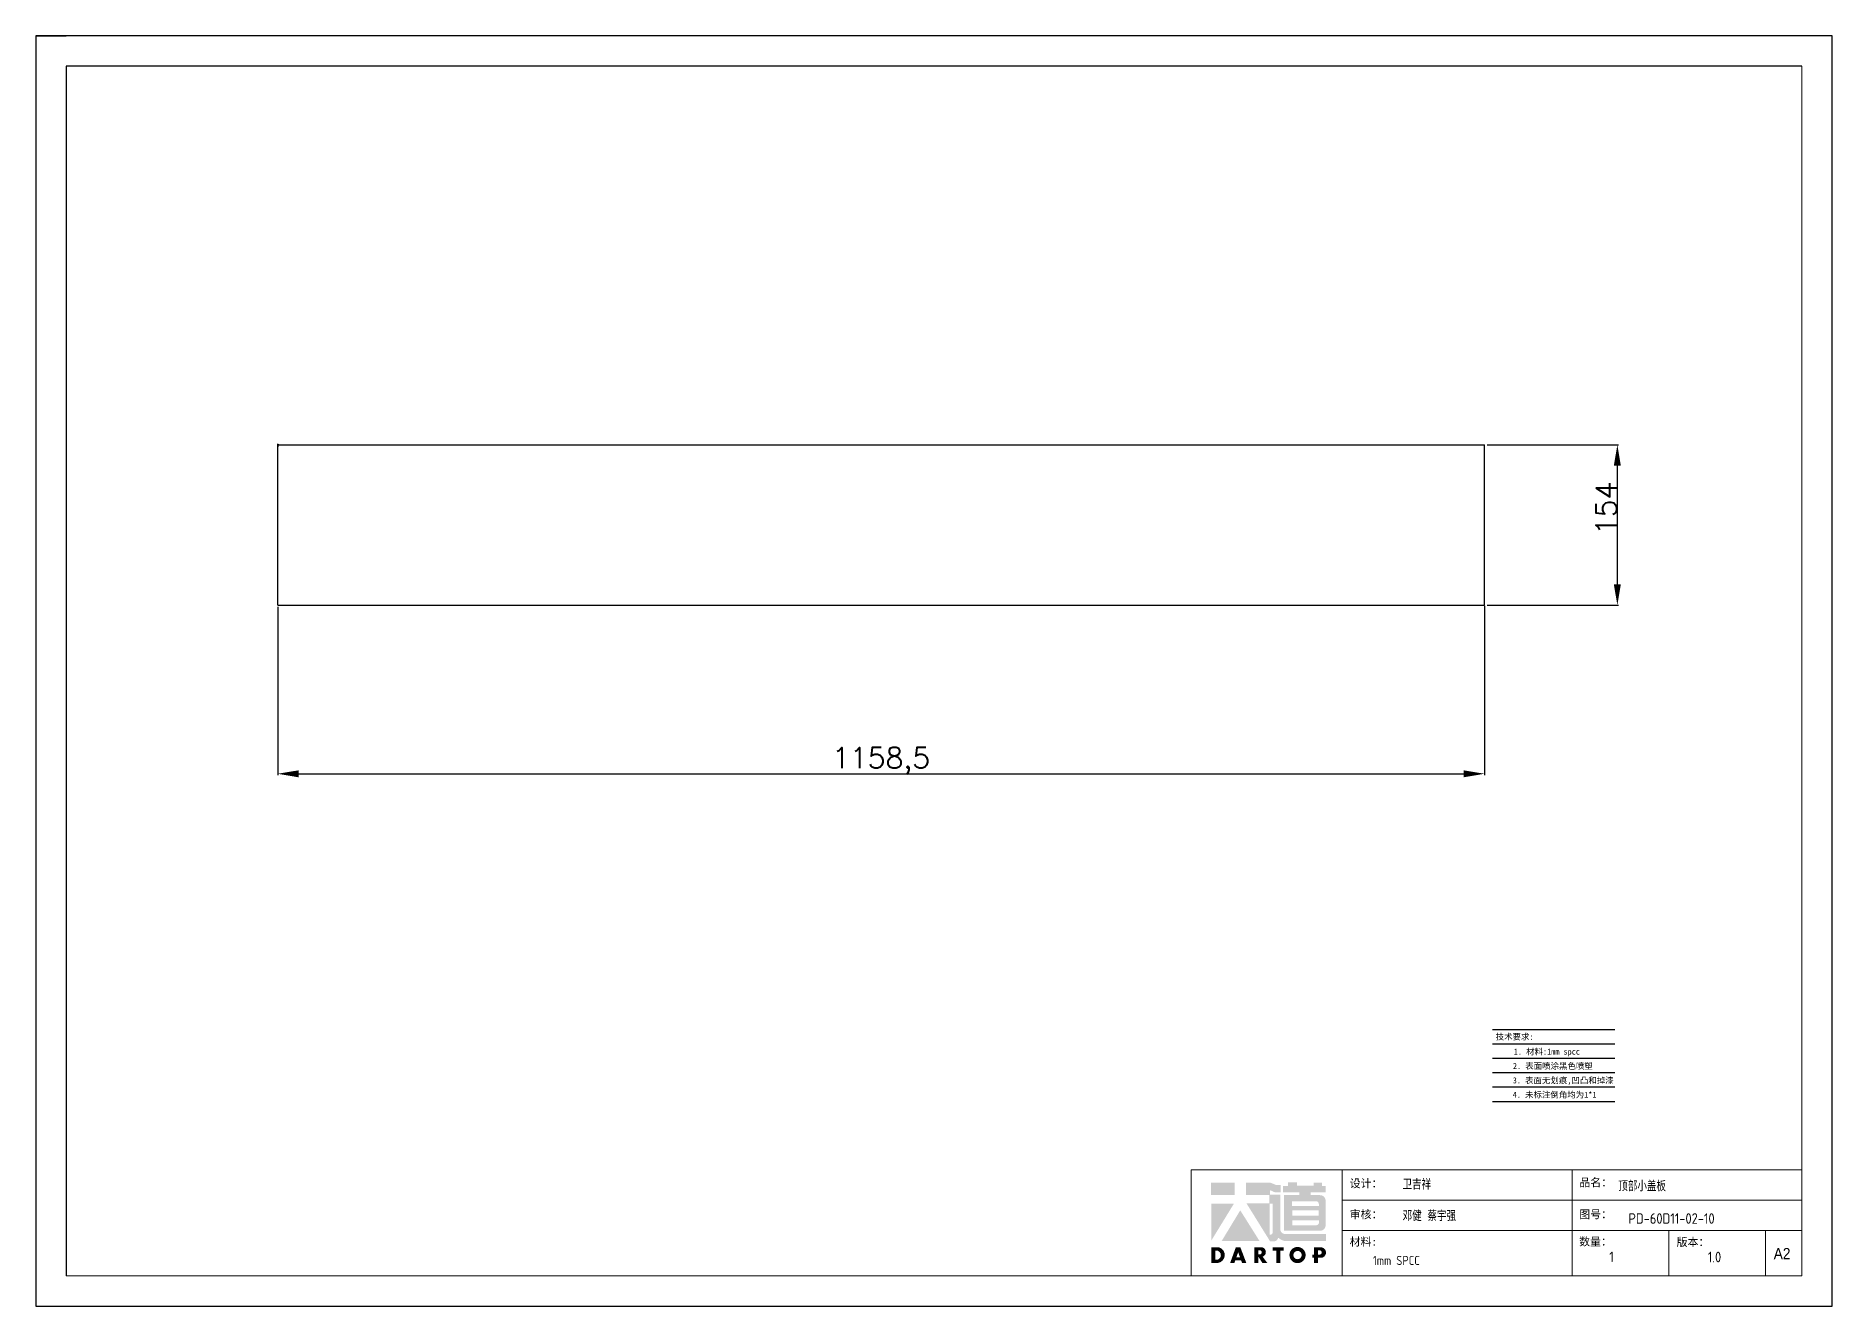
# Model space of a CAD drawing. Header units: millimetres. Extents: x -30327 to 34858, y 4015 to 75103.
# Drawn here: x 6428 to 8152, y 52753 to 53972 of the extents above; entities that cross this region are included whole.
import ezdxf
from ezdxf.enums import TextEntityAlignment as Align

# ---------------------------------------------------------------- set-up
doc = ezdxf.new("R2010")
doc.units = ezdxf.units.MM
doc.layers.add('A-TITLEBLOCK', color=7, linetype='Continuous', lineweight=18)
doc.layers.add('dim', color=2, linetype='Continuous', lineweight=9)
doc.layers.add('print', color=30, linetype='Continuous')
doc.styles.add('GB', font='GBENOR.SHX', dxfattribs={"bigfont": 'gbcbig.shx'})
doc.styles.add('HZ', font='')
doc.styles.add('SLDTEXTSTYLE0', font='simfang.ttf', dxfattribs={"bigfont": 'bigfont'})
doc.styles.add('SLDTEXTSTYLE1', font='Gothic.ttf', dxfattribs={"width": 0.913})
doc.styles.get("Standard").update_dxf_attribs({"font": 'txt', "bigfont": 'gbcbig.shx'})
doc.styles.get('HZ').set_extended_font_data('SimSun')
doc.dimstyles.new('ISO-25', dxfattribs={"dimtxt": 20, "dimasz": 20, "dimexe": 1.25, "dimexo": 0.625, "dimtad": 1, "dimtxsty": 'Standard', "dimcen": 2.5, "dimadec": 0, "dimazin": 0, "dimtfac": 1, "dimtmove": 0, "dimatfit": 3, "dimfxl": 0, "dimarcsym": 0})

# ---------------------------------------------------------------- blocks, each defined once
blk = doc.blocks.new('*D274')
at = {"layer": 'Defpoints', "color": 0}
for p in [(7820.2, 53579.5), (7945.8, 53579.5), (7820.2, 53425.5)]:
    blk.add_point(p, dxfattribs=at)
at = {"layer": 'dim', "color": 0, "lineweight": -2}
for p, q in [((7820.8, 53579.5), (7947, 53579.5)), ((7945.8, 53445.5), (7945.8, 53559.5)), ((7820.8, 53425.5), (7947, 53425.5))]:
    blk.add_line(p, q, dxfattribs=at)
at = {"layer": 'dim', "color": 0}
for points in [[(7942.4, 53559.5), (7949.1, 53559.5), (7945.8, 53579.5)], [(7942.4, 53445.5), (7949.1, 53445.5), (7945.8, 53425.5)]]:
    blk.add_solid(points, dxfattribs=at)
at = {"layer": 'dim', "color": 0, "insert": (7935.1, 53518.5), "char_height": 20, "attachment_point": 5, "rotation": 90}
blk.add_mtext('154', dxfattribs=at)
blk = doc.blocks.new('*D275')
at = {"layer": 'Defpoints', "color": 0}
for p in [(6659.7, 53424.5), (7818.2, 53425.5), (7818.2, 53263.7)]:
    blk.add_point(p, dxfattribs=at)
at = {"layer": 'dim', "color": 0, "lineweight": -2}
for p, q in [((6659.7, 53423.9), (6659.7, 53262.4)), ((7818.2, 53424.9), (7818.2, 53262.4)), ((6679.7, 53263.7), (7798.2, 53263.7))]:
    blk.add_line(p, q, dxfattribs=at)
at = {"layer": 'dim', "color": 0}
for points in [[(6679.7, 53267), (6679.7, 53260.3), (6659.7, 53263.7)], [(7798.2, 53267), (7798.2, 53260.3), (7818.2, 53263.7)]]:
    blk.add_solid(points, dxfattribs=at)
at = {"layer": 'dim', "color": 0, "insert": (7238.9, 53276), "char_height": 20, "attachment_point": 5}
blk.add_mtext('1158,5', dxfattribs=at)
blk = doc.blocks.new('Dartop Logo')
at = {"true_color": 0xc40018}
h = blk.add_hatch(color=12, dxfattribs=at)
h.set_gradient(color1=(196, 0, 24), color2=(196, 0, 24), tint=1)
h.paths.add_polyline_path([(30.39, -3.87), (33.08, -5.04), (35.99, -5.04), (35.99, -1.19), (33.59, -1.19), (30.46, 0.05), (17.94, 0.05), (17.94, -6.46), (30.12, -6.46), (30.12, -6.59), (30.12, -10.75), (18.31, -10.75), (30.46, -30.31), (32.87, -30.31, 0.279375), (34.63, -28.6), (34.63, -28.51), (34.84, -28.51, 0.143145), (38.15, -30.2), (59.27, -30.2), (59.27, -26.49), (38.06, -26.49, -0.414214), (35.75, -24.18), (35.75, -6.26), (30.39, -6.26)])
h.paths.add_polyline_path([(30.25, -10.84), (31.8, -10.84), (31.8, -26.02, -0.088936), (30.9, -26.94), (30.24, -26.94)], flags=16)
h = blk.add_hatch(color=12, dxfattribs=at)
h.set_gradient(color1=(196, 0, 24), color2=(196, 0, 24), tint=1)
h.paths.add_polyline_path([(59.24, -1.73), (57.36, -1.73), (57.36, 0.06), (53.06, 0.06), (53.06, -1.64), (44.29, -1.64), (44.29, 0.15), (39.7, 0.15), (39.7, -1.67), (37.16, -1.67), (37.16, -4.97), (45.54, -4.97), (45.54, -6.42), (37.73, -6.42), (37.73, -24.88), (56.26, -24.88, 0.414214), (59.15, -21.99), (59.15, -9.35, 0.414214), (56.26, -6.46), (51.36, -6.46), (51.36, -5.03), (59.24, -5.03)])
h.paths.add_polyline_path([(54.21, -9.59, -0.414214), (55.66, -11.04), (55.66, -12.1), (41.79, -12.1), (41.79, -9.59)], flags=16)
h.paths.add_polyline_path([(55.57, -14.33), (55.57, -17.01), (41.88, -17.01), (41.88, -14.33)], flags=16)
h.paths.add_polyline_path([(55.75, -19.43), (55.75, -20.57, -0.414214), (54.3, -22.02), (41.88, -22.02), (41.88, -19.43)], flags=16)
h = blk.add_hatch(color=12, dxfattribs=at)
h.set_gradient(color1=(196, 0, 24), color2=(196, 0, 24), tint=1)
h.paths.add_polyline_path([(12.18, 0), (0, 0), (0, -6.37), (12.18, -6.37)])
h = blk.add_hatch(color=12, dxfattribs=at)
h.set_gradient(color1=(196, 0, 24), color2=(196, 0, 24), tint=1)
h.paths.add_polyline_path([(11.79, -10.83), (0.03, -10.83), (0.03, -30.03)])
h = blk.add_hatch(color=12, dxfattribs=at)
h.set_gradient(color1=(196, 0, 24), color2=(196, 0, 24), tint=1)
h.paths.add_polyline_path([(15.05, -14.31), (5.44, -30.15), (25.01, -30.15)])
at = {"true_color": 0x646464}
h = blk.add_hatch(color=251, dxfattribs=at)
h.set_gradient(color1=(100, 100, 100), color2=(100, 100, 100), tint=1)
h.paths.add_polyline_path([(4.15, -33.43), (0.11, -33.43), (0.11, -41.5), (3.51, -41.5, 0.793016)])
h.paths.add_polyline_path([(3.57, -39.73), (2.16, -39.73), (2.16, -35.19), (3.42, -35.19, -0.671361)], flags=16)
h = blk.add_hatch(color=251, dxfattribs=at)
h.set_gradient(color1=(100, 100, 100), color2=(100, 100, 100), tint=1)
h.paths.add_polyline_path([(15.08, -33.36), (12.78, -33.36), (9.82, -41.51), (12, -41.51), (12.51, -40.06), (15.46, -40.06), (15.99, -41.52), (18.19, -41.52)])
h.paths.add_polyline_path([(14.9, -38.51), (13.07, -38.51), (13.97, -35.95)], flags=16)
h = blk.add_hatch(color=251, dxfattribs=at)
h.set_gradient(color1=(100, 100, 100), color2=(100, 100, 100), tint=1)
h.paths.add_polyline_path([(26.27, -33.36), (22.3, -33.36), (22.3, -41.51), (24.4, -41.51), (24.4, -38.28), (26.55, -41.54), (29.09, -41.54), (26.61, -38.3, 0.744055)])
h.paths.add_polyline_path([(24.38, -37.08), (24.38, -34.94), (25.32, -34.94, -0.796809), (25.3, -37.08)], flags=16)
h = blk.add_hatch(color=251, dxfattribs=at)
h.set_gradient(color1=(100, 100, 100), color2=(100, 100, 100), tint=1)
h.paths.add_polyline_path([(37.44, -33.4), (31.88, -33.4), (31.88, -35.16), (33.61, -35.16), (33.61, -41.52), (35.69, -41.52), (35.69, -35.16), (37.44, -35.16)])
h = blk.add_hatch(color=251, dxfattribs=at)
h.set_gradient(color1=(100, 100, 100), color2=(100, 100, 100), tint=1)
h.paths.add_polyline_path([(40.46, -37.41, 1), (48.83, -37.41, 1)])
h.paths.add_polyline_path([(46.8, -37.41, -1), (42.5, -37.41, -1)], flags=16)
h = blk.add_hatch(color=251, dxfattribs=at)
h.set_gradient(color1=(100, 100, 100), color2=(100, 100, 100), tint=1)
h.paths.add_polyline_path([(56.85, -33.38), (56.73, -33.38), (53.19, -33.38), (53.19, -37.19), (52.26, -37.19), (52.26, -38.73), (53.18, -38.73), (53.18, -41.5), (55.24, -41.5), (55.24, -38.72), (57.51, -38.72, 0.812304)])
h.paths.add_polyline_path([(55.21, -37.18), (55.21, -35.05), (56.39, -35.05, -0.778213), (56.27, -37.18)], flags=16)
blk = doc.blocks.new('DT-A2-TITLE')
for p, q in [((594, 420), (0, 420)), ((0, 420), (0, 420)), ((0, 420), (0, 0)), ((0, 420), (10, 420)), ((594, 0), (594, 420)), ((10, 410), (10, 10)), ((584, 410), (10, 410))]:
    blk.add_line(p, q)
at = {"layer": 'A-TITLEBLOCK', "color": 7}
for p, q in [((584, 410), (584, 10)), ((594, 0), (594, 297)), ((382, 10), (382, 45)), ((584, 45), (382, 45)), ((432, 45), (432, 10)), ((508, 45), (508, 10)), ((584, 35), (432, 35)), ((432, 25), (584.08, 25)), ((540, 10), (540, 25)), ((572, 10), (572, 25)), ((10, 10), (584, 10)), ((0, 0), (594, 0))]:
    blk.add_line(p, q, dxfattribs=at)
at = {"layer": 'A-TITLEBLOCK', "xscale": 0.6400000000000001, "yscale": 0.6400000000000001, "zscale": 0.6400000000000001}
blk.add_blockref('Dartop Logo', (388.65, 40.81), dxfattribs=at)
at = {"style": 'GB'}
for tag, p, height in [('#设计', (451.96, 38.52), 3.5), ('#品名', (523.32, 37.95), 3.5), ('#审核', (451.99, 28.1), 3.5), ('#图号', (526.67, 27.2), 3.5), ('#数量', (520.33, 14.51), 3.5), ('#版本', (552.92, 14.47), 3.5), ('#材料说明', (442.15, 13.59), 3)]:
    blk.add_attdef(tag, p, '', height=height, dxfattribs=at)
at = {"layer": 'A-TITLEBLOCK', "color": 7, "attachment_point": 1}
for s, insert, char_height, style in [('设计：', (434.47, 41.87), 2.646, 'SLDTEXTSTYLE0'), ('品名：', (510.43, 42.19), 2.646, 'SLDTEXTSTYLE0'), ('审核：', (434.47, 31.64), 2.646, 'SLDTEXTSTYLE0'), ('图号：', (510.4, 31.66), 2.646, 'SLDTEXTSTYLE0'), ('材料:', (434.47, 22.62), 2.646, 'SLDTEXTSTYLE0'), ('数量：', (510.35, 22.64), 2.646, 'SLDTEXTSTYLE0'), ('版本：', (542.59, 22.48), 2.646, 'SLDTEXTSTYLE0'), ('A2', (574.7, 19.21), 3.704, 'SLDTEXTSTYLE1')]:
    blk.add_mtext(s, dxfattribs=dict(at, insert=insert, char_height=char_height, style=style))

msp = doc.modelspace()

# ---------------------------------------------------------------- linework, layer by layer
for p, q in [((6659.6921, 53579.5073), (6659.6921, 53580.5073)), ((6659.6921, 53425.5073), (6659.6921, 53579.5073)), ((6660.6921, 53579.5073), (6659.6921, 53579.5073)), ((6659.6921, 53579.5073), (6659.6921, 53577.5073)), ((6660.6921, 53579.5073), (7818.1921, 53579.5073)), ((7818.1921, 53425.5073), (7818.1921, 53579.5073)), ((6659.6921, 53425.5073), (7818.1921, 53425.5073))]:
    msp.add_line(p, q)
at = {"layer": 'Defpoints'}
for p, q in [((7825.7743, 53018.1941), (7943.2422, 53018.1941)), ((7825.7743, 53004.4022), (7943.2422, 53004.4022)), ((7825.7743, 53004.4022), (7943.2422, 53004.4022)), ((7825.7743, 52990.6104), (7943.2422, 52990.6104)), ((7825.7743, 52976.8185), (7943.2422, 52976.8185)), ((7825.7743, 52963.0266), (7943.2422, 52963.0266)), ((7825.7743, 52949.2347), (7943.2422, 52949.2347))]:
    msp.add_line(p, q, dxfattribs=at)
at = {"layer": 'print'}
msp.add_lwpolyline([(6427.5191, 52752.7093), (8151.9249, 52752.7093), (8151.9249, 53971.9861), (6427.5191, 53971.9861)], close=True, dxfattribs=at)

# ---------------------------------------------------------------- block references
at = {"xscale": 2.90304, "yscale": 2.90304, "zscale": 2.90304}
msp.add_blockref('DT-A2-TITLE', (6427.5191, 52752.7093), dxfattribs=at).add_auto_attribs({'#设计': '卫吉祥', '#审核': '邓健 蔡宇强', '#材料说明': '1mm SPCC', '#品名': '顶部小盖板', '#图号': 'PD-60D11-02-10', '#数量': '1', '#版本': '1.0'})

# ---------------------------------------------------------------- texts
at = {"style": 'HZ'}
for s, height, p in [('技术要求:', 5.79259, (7847.1075, 53011.2336)), ('1. 材料:1mm spcc  ', 5.792589, (7882.0357, 52996.9652)), ('    2. 表面喷涂黑色喷塑  ', 5.792589, (7879.9121, 52983.1733)), ('4. 未标注倒角均为1*1', 5.792589, (7885.5485, 52955.5896)), ('3. 表面无划痕,凹凸和掉漆', 5.792589, (7893.8198, 52969.3815))]:
    msp.add_text(s, height=height, dxfattribs=at).set_placement(p, align=Align.MIDDLE_CENTER)

# ---------------------------------------------------------------- dimensions: what is measured, and where the dimension line sits
at = {"layer": 'dim'}
dim = msp.add_linear_dim(base=(7945.7684, 53579.5073), p1=(7820.1921, 53425.5073), p2=(7820.1921, 53579.5073), angle=90, dimstyle='ISO-25', dxfattribs=at)
dim.commit()
dim.dimension.update_dxf_attribs({"geometry": '*D274', "text_midpoint": (7945.7684, 53518.5073), "dimtype": 160})
dim = msp.add_linear_dim(base=(7818.1921, 53263.6809), p1=(6659.6921, 53424.5073), p2=(7818.1921, 53425.5073), dimstyle='ISO-25', dxfattribs=at)
dim.commit()
dim.dimension.update_dxf_attribs({"geometry": '*D275', "text_midpoint": (7238.9421, 53275.9726)})

doc.saveas('drawing.dxf')
